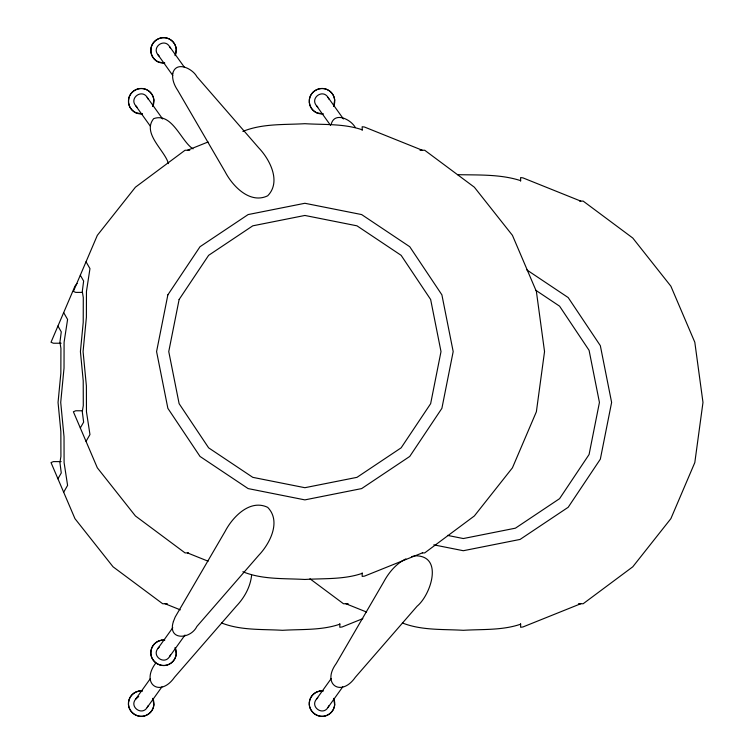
<?xml version="1.0" encoding="UTF-8"?>
<svg xmlns="http://www.w3.org/2000/svg" width="754" height="754" viewBox="0 0 754 754"><rect width="100%" height="100%" fill="white"/><g stroke="black" fill="none" stroke-linecap="round" stroke-linejoin="round"><path stroke-width="1.13" d="M251.6 575.359C250.328 587.064 244.353 597.743 236.322 606.178L174.504 677.299C160.131 697.874 140.536 683.85 155.381 663.605M331.213 124.174C334.597 111.338 351.006 119.424 355.313 127.539M172.789 627.705L157.982 648.374C151.488 656.103 164.315 665.292 169.537 656.649L185.013 635.028M150.423 678.534L135.616 699.212C129.123 706.941 141.95 716.121 147.171 707.478L161.969 686.809M169.537 656.649L170.536 654.83M147.171 707.478L148.17 705.669M331.232 678.534L316.426 699.212C309.932 706.941 322.75 716.121 327.981 707.478L342.778 686.809M327.981 707.478L328.98 705.669M80.31 427.952L83.637 422.146L82.29 411.75L83.289 405.586L83.223 380.808L80.414 351.581L83.223 322.354L83.289 297.576L82.29 291.412L83.637 281.025L80.31 275.21M57.935 478.79L61.272 472.975L59.924 462.588L60.923 456.424L60.857 431.646L58.049 402.419L60.857 373.192L60.923 348.414L59.924 342.25L61.272 331.854L57.935 326.048M86.041 441.382L89.962 434.549L86.456 411.75L86.39 385.944L83.081 351.581L86.39 317.217L86.456 291.412L89.962 268.613L86.041 261.779M63.675 492.221L67.587 485.387L64.09 462.588L64.024 436.783L60.716 402.419L64.024 368.056L64.09 342.25L67.587 319.451L63.675 312.618M77.115 283.457L74.957 286.181L51.018 342.25L53.402 343.23L61.121 343.23M157.982 648.374L159.377 646.847M135.616 699.212L138.708 696.536M316.426 699.212L317.82 697.686M405.85 558.903C396.001 563.785 388.706 572.616 383.588 582.163L336.19 663.605C321.345 683.85 340.931 697.874 355.313 677.299L417.132 606.178C430.911 594.821 444.002 555.076 414.7 555.811M187.473 150.253L208.104 141.969M422.287 552.908L364.484 576.131L362.184 576.424L362.184 572.899M362.844 618.638L342.118 626.97L339.818 627.262L339.818 623.737M580.731 603.747L522.927 626.97L520.628 627.262L520.628 623.737M242.854 131.413C262.43 123.43 284.135 124.891 304.88 123.694C323.966 124.862 343.928 123.496 362.184 129.801M362.184 573.36C343.928 579.666 323.966 578.299 304.88 579.468C284.135 578.271 262.43 579.732 242.854 571.749M339.818 624.199C321.562 630.504 301.6 629.138 282.514 630.306C262.156 629.09 240.828 630.589 221.553 622.955M520.628 624.199C502.371 630.504 482.4 629.138 463.324 630.306C442.956 629.09 421.627 630.589 402.363 622.955M411.759 556.65L413.72 556.094M457.603 174.674C478.592 175.135 500.496 174.127 520.628 180.64M189.754 150.253L185.05 150.253L135.418 187.199L97.332 235.342L73.383 291.412L75.768 292.392L82.384 292.392M420.016 150.253L424.709 150.253L474.351 187.199L512.437 235.342L536.377 291.412L544.539 351.581L536.377 411.75L512.437 467.819L474.351 515.962L424.709 552.908L422.363 552.908M579.628 201.092L583.153 201.092L632.785 238.038L670.871 286.181L694.811 342.25L702.982 402.419L694.811 462.588L670.871 518.658L632.785 566.801L583.153 603.747L578.45 603.747M82.384 410.77L75.768 410.77L73.383 411.75L97.332 467.819L135.418 515.962L185.05 552.908L188.575 552.908M61.121 461.608L53.402 461.608L51.018 462.588L74.957 518.658L113.043 566.801L162.685 603.747L167.379 603.747M348.188 603.747L343.485 603.747L309.951 578.78M447.461 535.387L463.324 538.544L515.416 528.177L559.572 498.667L589.081 454.511L599.439 402.419L589.081 350.327L559.572 306.162L535.576 290.13M433.804 544.85L463.324 550.722L520.072 539.43L568.186 507.282L600.335 459.167L611.617 402.419L600.335 345.662L568.186 297.557L526.81 269.904M580.731 201.092L522.927 177.869L520.628 177.576L520.628 181.101M422.287 150.253L364.484 127.03L362.184 126.738L362.184 130.263M345.907 603.747L366.538 612.031M187.473 552.908L208.104 561.202M165.107 603.747L180.31 609.854M343.447 118.972L327.981 97.351C322.75 88.708 309.932 97.897 316.426 105.626L330.554 125.362M316.426 105.626L317.82 107.153M184.344 67.191L169.537 46.522C164.315 37.879 151.488 47.059 157.982 54.788L172.789 75.466M157.982 54.788L159.377 56.314M162.647 118.972L147.171 97.351C141.95 88.708 129.123 97.897 135.616 105.626L150.423 126.295M135.616 105.626L137.011 107.153M193.052 148.868C181.214 141.592 172.195 112.092 153.675 118.642C141.743 133.307 165.173 150.725 168.415 163.627M327.981 97.351L328.98 99.17M169.537 46.522L170.536 48.331M147.171 97.351L148.17 99.17M128.632 99.132L128.519 102.459A13.393 13.035 -35.6 0 0 135.937 112.827L142.449 113.901A12.743 12.743 0 0 1 128.491 100.244A12.743 12.743 0 0 1 144.372 88.878A12.743 12.743 0 0 1 152.808 106.484L153.882 99.971A13.393 13.035 -35.6 0 0 146.465 89.613C139.179 86.145 129.801 91.149 128.632 99.132M150.998 48.303L150.885 51.63A13.393 13.035 -35.6 0 0 158.302 61.988L164.815 63.063A12.743 12.743 0 0 1 150.866 49.406A12.743 12.743 0 0 1 166.738 38.039A12.743 12.743 0 0 1 175.173 55.645L176.248 49.142A13.393 13.035 -35.6 0 0 168.83 38.774C161.544 35.306 152.167 40.311 150.998 48.303M309.432 99.132L309.328 102.459A13.393 13.035 -35.6 0 0 316.746 112.827L323.249 113.901A12.743 12.743 0 0 1 309.3 100.244A12.743 12.743 0 0 1 325.172 88.878A12.743 12.743 0 0 1 333.617 106.484L334.691 99.971A13.393 13.035 -35.6 0 0 327.274 89.613C319.979 86.145 310.601 91.149 309.432 99.132M172.77 73.336C171.903 79.443 174.372 85.428 177.746 90.395L225.154 171.837C232.684 186.323 250.074 204.325 267.679 195.804C281.421 181.884 269.989 159.622 258.697 147.822L196.879 76.701C192.572 68.586 176.153 60.509 172.77 73.336M173.392 621.56C167.068 640.815 190.451 639.646 196.879 626.461L258.697 555.349C269.989 543.54 281.421 521.287 267.679 507.357C250.074 498.837 232.684 516.839 225.154 531.334L175.154 617.083L173.392 621.56M167.869 294.833L156.578 351.581L167.869 408.338L200.017 456.443L248.132 488.592L304.88 499.883L361.637 488.592L409.742 456.443L441.891 408.338L453.182 351.581L441.891 294.833L409.742 246.718L361.637 214.57L304.88 203.278L248.132 214.57L200.017 246.718L167.869 294.833M179.122 299.489L168.755 351.581L179.122 403.673L208.622 447.838L252.788 477.348L304.88 487.706L356.972 477.348L401.137 447.838L430.647 403.673L441.005 351.581L430.647 299.489L401.137 255.333L356.972 225.823L304.88 215.456L252.788 225.823L208.622 255.333L179.122 299.489M161.488 640.212L158.302 641.173A13.393 13.035 35.6 0 0 150.885 651.541C149.678 660.881 160.376 668.534 168.83 664.387A13.393 13.035 35.6 0 0 176.248 654.029L175.173 647.516A12.743 12.743 0 0 1 166.738 665.122A12.743 12.743 0 0 1 150.866 653.756A12.743 12.743 0 0 1 164.815 640.099L161.488 640.212M139.122 691.041L135.937 692.012A13.393 13.035 35.6 0 0 128.519 702.37C127.313 711.719 138.01 719.373 146.465 715.226A13.393 13.035 35.6 0 0 153.882 704.858L152.808 698.355A12.743 12.743 0 0 1 144.372 715.961A12.743 12.743 0 0 1 128.491 704.594A12.743 12.743 0 0 1 142.449 690.937L139.122 691.041M319.922 691.041L316.746 692.012A13.393 13.035 35.6 0 0 309.328 702.37C308.122 711.719 318.81 719.373 327.274 715.226A13.393 13.035 35.6 0 0 334.691 704.858L333.617 698.355A12.743 12.743 0 0 1 325.172 715.961A12.743 12.743 0 0 1 309.3 704.594A12.743 12.743 0 0 1 323.249 690.937L319.922 691.041"/></g></svg>
